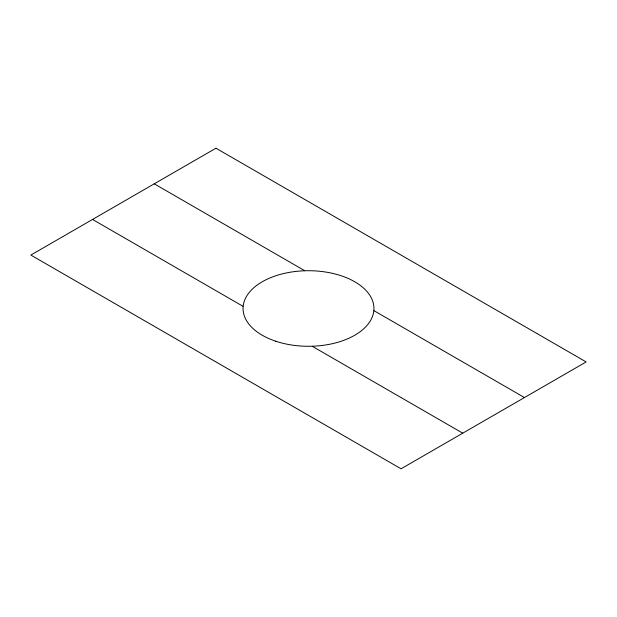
<?xml version="1.0" encoding="UTF-8"?>
<svg xmlns="http://www.w3.org/2000/svg" width="617" height="617" viewBox="0 0 617 617"><rect width="100%" height="100%" fill="white"/><g stroke="black" fill="none" stroke-linecap="round" stroke-linejoin="round"><path stroke-width="0.93" d="M154.25 183.82L304.644 270.655M374.056 310.729L524.45 397.556M92.55 219.444L242.944 306.271M312.356 346.345L462.75 433.18M215.95 148.203L30.85 255.068L401.05 468.797L586.15 361.932L215.95 148.203M275.776 341.224A65.441 37.784 0 0 0 373.941 308.5A65.441 37.784 0 0 0 275.776 275.776A65.441 37.784 0 0 0 275.776 341.224"/></g></svg>
